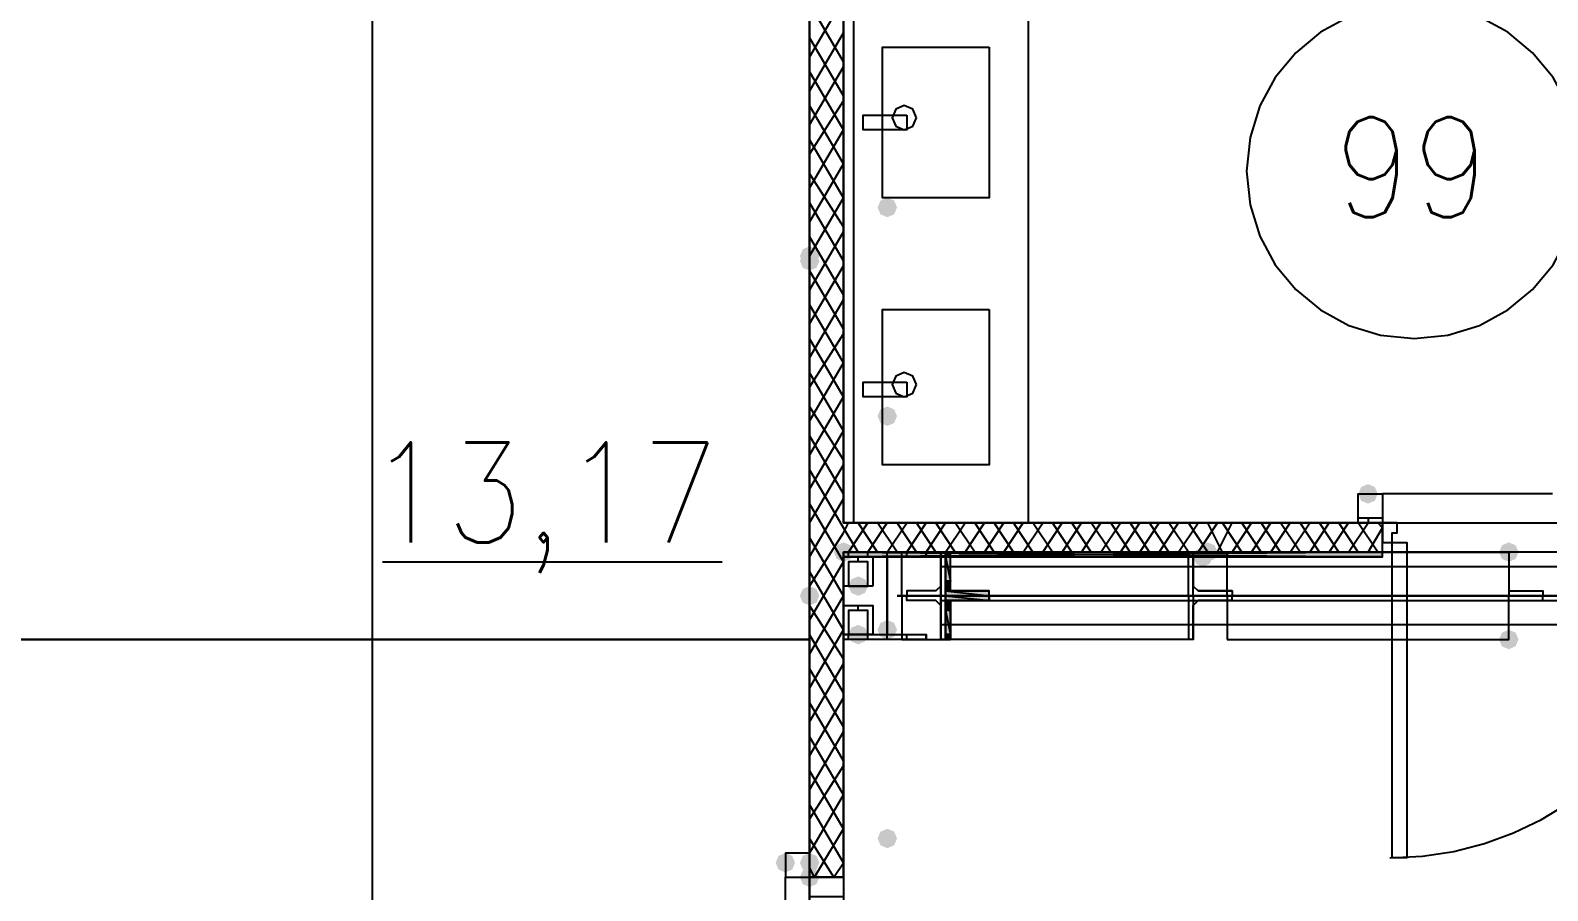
# Model space of a CAD drawing. Header units: millimetres. Extents: x 0 to 420, y 0 to 297.
# Drawn here: x 370.18 to 383.41, y 165.66 to 173.16 of the extents above; entities that cross this region are included whole.
import ezdxf

# ---------------------------------------------------------------- set-up
doc = ezdxf.new("R2010")
doc.units = ezdxf.units.MM
doc.layers.get('0').update_dxf_attribs({"linetype": 'CONTINUOUS'})
doc.styles.get("Standard").update_dxf_attribs({"font": 'STANDARD'})

msp = doc.modelspace()

# ---------------------------------------------------------------- hatches: boundary and pattern name
at = {"true_color": 0x000007}
h = msp.add_hatch(color=0, dxfattribs=at)
h.paths.add_polyline_path([(376.978333, 185.970333), (376.978333, 168.232667)], flags=0)
h.paths.add_polyline_path([(376.978333, 168.232667), (376.978333, 185.970333)], flags=0)
for points in [[(377.740333, 171.619333), (377.715463, 171.559537), (377.655667, 171.534667), (377.595871, 171.559537), (377.571, 171.619333), (377.595871, 171.679129), (377.655667, 171.704), (377.715462, 171.679129)], [(377.740333, 169.799), (377.715463, 169.739204), (377.655667, 169.714333), (377.595871, 169.739204), (377.571, 169.799), (377.595871, 169.858796), (377.655667, 169.883667), (377.715462, 169.858796)], [(381.931333, 169.121667), (381.906462, 169.061871), (381.846667, 169.037), (381.786871, 169.061871), (381.762, 169.121667), (381.786871, 169.181462), (381.846667, 169.206333), (381.906462, 169.181463)], [(383.159, 168.613667), (383.134129, 168.553871), (383.074333, 168.529), (383.014537, 168.553871), (382.989667, 168.613667), (383.014537, 168.673462), (383.074333, 168.698333), (383.134129, 168.673463)], [(377.486333, 168.317333), (377.461462, 168.257537), (377.401667, 168.232667), (377.341871, 168.257537), (377.317, 168.317333), (377.341871, 168.377129), (377.401667, 168.402), (377.461462, 168.377129)], [(377.740333, 167.936333), (377.715463, 167.876537), (377.655667, 167.851667), (377.595871, 167.876537), (377.571, 167.936333), (377.595871, 167.996129), (377.655667, 168.021), (377.715462, 167.996129)], [(377.486333, 167.894), (377.461462, 167.834204), (377.401667, 167.809333), (377.341871, 167.834204), (377.317, 167.894), (377.341871, 167.953796), (377.401667, 167.978667), (377.461462, 167.953796)], [(383.159, 167.851667), (383.134129, 167.791871), (383.074333, 167.767), (383.014537, 167.791871), (382.989667, 167.851667), (383.014537, 167.911462), (383.074333, 167.936333), (383.134129, 167.911463)], [(377.740333, 166.116), (377.715463, 166.056204), (377.655667, 166.031333), (377.595871, 166.056204), (377.571, 166.116), (377.595871, 166.175796), (377.655667, 166.200667), (377.715462, 166.175796)], [(376.851333, 165.904333), (376.826462, 165.844538), (376.766667, 165.819667), (376.706871, 165.844538), (376.682, 165.904333), (376.706871, 165.964129), (376.766667, 165.989), (376.826462, 165.964129)], [(377.063, 165.904333), (377.038129, 165.844538), (376.978333, 165.819667), (376.918537, 165.844538), (376.893667, 165.904333), (376.918537, 165.964129), (376.978333, 165.989), (377.038129, 165.964129)]]:
    msp.add_hatch(color=0, dxfattribs=at).paths.add_polyline_path(points, flags=0)
at = {"true_color": 0x0000fe}
for points in [[(377.063, 171.196), (377.038129, 171.136204), (376.978333, 171.111333), (376.918537, 171.136204), (376.893667, 171.196), (376.918537, 171.255796), (376.978333, 171.280667), (377.038129, 171.255796)], [(377.063, 171.153667), (377.038129, 171.093871), (376.978333, 171.069), (376.918537, 171.093871), (376.893667, 171.153667), (376.918537, 171.213462), (376.978333, 171.238333), (377.038129, 171.213463)], [(377.359333, 168.613667), (377.334462, 168.553871), (377.274667, 168.529), (377.214871, 168.553871), (377.19, 168.613667), (377.214871, 168.673462), (377.274667, 168.698333), (377.334462, 168.673463)], [(380.534333, 168.613667), (380.509462, 168.553871), (380.449667, 168.529), (380.389871, 168.553871), (380.365, 168.613667), (380.389871, 168.673462), (380.449667, 168.698333), (380.509462, 168.673463)], [(380.492, 168.571333), (380.467129, 168.511537), (380.407333, 168.486667), (380.347538, 168.511537), (380.322667, 168.571333), (380.347537, 168.631129), (380.407333, 168.656), (380.467129, 168.631129)], [(377.063, 168.232667), (377.038129, 168.172871), (376.978333, 168.148), (376.918537, 168.172871), (376.893667, 168.232667), (376.918537, 168.292462), (376.978333, 168.317333), (377.038129, 168.292463)], [(377.063, 168.232667), (377.038129, 168.172871), (376.978333, 168.148), (376.918537, 168.172871), (376.893667, 168.232667), (376.918537, 168.292462), (376.978333, 168.317333), (377.038129, 168.292463)], [(377.063, 168.232667), (377.038129, 168.172871), (376.978333, 168.148), (376.918537, 168.172871), (376.893667, 168.232667), (376.918537, 168.292462), (376.978333, 168.317333), (377.038129, 168.292463)], [(377.063, 168.232667), (377.038129, 168.172871), (376.978333, 168.148), (376.918537, 168.172871), (376.893667, 168.232667), (376.918537, 168.292462), (376.978333, 168.317333), (377.038129, 168.292463)], [(377.063, 165.777333), (377.038129, 165.717537), (376.978333, 165.692667), (376.918537, 165.717537), (376.893667, 165.777333), (376.918537, 165.837129), (376.978333, 165.862), (377.038129, 165.837129)]]:
    msp.add_hatch(color=0, dxfattribs=at).paths.add_polyline_path(points, flags=0)
at = {"true_color": 0x000007}
h = msp.add_hatch(color=0, dxfattribs=at)
h.paths.add_polyline_path([(381.973667, 168.613667), (377.274667, 168.613667), (381.973667, 168.571333)], flags=0)
h.paths.add_polyline_path([(377.274667, 168.613667), (381.973667, 168.571333), (377.274667, 168.571333)], flags=0)
at = {"true_color": 0x000062}
h = msp.add_hatch(color=0, dxfattribs=at)
h.paths.add_polyline_path([(378.163667, 168.613667), (378.206, 168.613667)], flags=0)
h.paths.add_polyline_path([(378.206, 168.613667), (378.163667, 168.613667)], flags=0)
h.paths.add_polyline_path([(378.206, 168.613667), (378.163667, 168.613667)], flags=0)
h.paths.add_polyline_path([(378.163667, 168.613667), (378.206, 168.613667)], flags=0)
h.paths.add_polyline_path([(378.206, 168.613667), (378.163667, 168.613667)], flags=0)
h.paths.add_polyline_path([(378.206, 168.613667), (378.163667, 168.613667)], flags=0)
h = msp.add_hatch(color=0, dxfattribs=at)
h.paths.add_polyline_path([(378.206, 168.613667), (378.163667, 168.613667), (378.206, 168.571333)], flags=0)
h.paths.add_polyline_path([(378.163667, 168.613667), (378.206, 168.571333), (378.163667, 168.571333)], flags=0)
h = msp.add_hatch(color=0, dxfattribs=at)
h.paths.add_polyline_path([(378.206, 168.571333), (378.163667, 168.571333), (378.206, 168.359667)], flags=0)
h.paths.add_polyline_path([(378.163667, 168.571333), (378.206, 168.359667), (378.163667, 168.359667)], flags=0)
h = msp.add_hatch(color=0, dxfattribs=at)
h.paths.add_polyline_path([(378.206, 168.359667), (378.163667, 168.359667), (378.206, 168.317333)], flags=0)
h.paths.add_polyline_path([(378.163667, 168.359667), (378.206, 168.317333), (378.163667, 168.317333)], flags=0)
h = msp.add_hatch(color=0, dxfattribs=at)
h.paths.add_polyline_path([(378.206, 168.317333), (378.163667, 168.317333), (378.206, 168.275)], flags=0)
h.paths.add_polyline_path([(378.163667, 168.317333), (378.206, 168.275), (378.163667, 168.275)], flags=0)
h.paths.add_polyline_path([(378.206, 168.275), (378.163667, 168.275)], flags=0)
h.paths.add_polyline_path([(378.163667, 168.275), (378.206, 168.275)], flags=0)
h.paths.add_polyline_path([(378.206, 168.275), (378.163667, 168.275)], flags=0)
h.paths.add_polyline_path([(378.206, 168.275), (378.163667, 168.275)], flags=0)
h = msp.add_hatch(color=0, dxfattribs=at)
h.paths.add_polyline_path([(378.248333, 168.275), (378.163667, 168.275)], flags=0)
h.paths.add_polyline_path([(378.248333, 168.275), (378.163667, 168.275), (378.206, 168.275)], flags=0)
h = msp.add_hatch(color=0, dxfattribs=at)
h.paths.add_polyline_path([(378.502333, 168.275), (378.163667, 168.275)], flags=0)
h.paths.add_polyline_path([(378.502333, 168.275), (378.163667, 168.275), (378.248333, 168.275)], flags=0)
h = msp.add_hatch(color=0, dxfattribs=at)
h.paths.add_polyline_path([(378.163667, 168.275), (378.544667, 168.275)], flags=0)
h.paths.add_polyline_path([(378.544667, 168.275), (378.163667, 168.275)], flags=0)
h.paths.add_polyline_path([(378.544667, 168.275), (378.163667, 168.275)], flags=0)
h.paths.add_polyline_path([(378.163667, 168.275), (378.544667, 168.275)], flags=0)
h.paths.add_polyline_path([(378.544667, 168.275), (378.163667, 168.275)], flags=0)
h.paths.add_polyline_path([(378.544667, 168.275), (378.163667, 168.275)], flags=0)
h = msp.add_hatch(color=0, dxfattribs=at)
h.paths.add_polyline_path([(378.544667, 168.275), (378.163667, 168.275), (378.544667, 168.232667)], flags=0)
h.paths.add_polyline_path([(378.163667, 168.275), (378.544667, 168.232667), (378.163667, 168.232667)], flags=0)
h.paths.add_polyline_path([(378.544667, 168.232667), (378.163667, 168.232667)], flags=0)
h.paths.add_polyline_path([(378.163667, 168.232667), (378.544667, 168.232667)], flags=0)
h.paths.add_polyline_path([(378.544667, 168.232667), (378.163667, 168.232667)], flags=0)
h.paths.add_polyline_path([(378.544667, 168.232667), (378.163667, 168.232667)], flags=0)
for points in [[(378.544667, 168.275), (378.502333, 168.275)], [(378.163667, 167.851667), (378.206, 167.851667)]]:
    msp.add_hatch(color=0, dxfattribs=at).paths.add_polyline_path(points, flags=0)
h = msp.add_hatch(color=0, dxfattribs=at)
h.paths.add_polyline_path([(378.502333, 168.275), (378.544667, 168.275)], flags=0)
h.paths.add_polyline_path([(378.544667, 168.275), (378.502333, 168.275)], flags=0)
at = {"true_color": 0x000007}
h = msp.add_hatch(color=0, dxfattribs=at)
h.paths.add_polyline_path([(376.978333, 168.232667), (376.978333, 165.777333)], flags=0)
h.paths.add_polyline_path([(376.978333, 165.777333), (376.978333, 168.232667)], flags=0)
at = {"true_color": 0x000062}
h = msp.add_hatch(color=0, dxfattribs=at)
h.paths.add_polyline_path([(378.163667, 168.232667), (378.544667, 168.232667)], flags=0)
h.paths.add_polyline_path([(378.544667, 168.232667), (378.163667, 168.232667)], flags=0)
h.paths.add_polyline_path([(378.544667, 168.232667), (378.163667, 168.232667)], flags=0)
h.paths.add_polyline_path([(378.163667, 168.232667), (378.544667, 168.232667)], flags=0)
h = msp.add_hatch(color=0, dxfattribs=at)
h.paths.add_polyline_path([(378.544667, 168.232667), (378.163667, 168.232667), (378.544667, 168.190333)], flags=0)
h.paths.add_polyline_path([(378.163667, 168.232667), (378.544667, 168.190333), (378.163667, 168.190333)], flags=0)
h.paths.add_polyline_path([(378.544667, 168.190333), (378.163667, 168.190333)], flags=0)
h.paths.add_polyline_path([(378.163667, 168.190333), (378.544667, 168.190333)], flags=0)
h.paths.add_polyline_path([(378.544667, 168.190333), (378.163667, 168.190333)], flags=0)
h.paths.add_polyline_path([(378.544667, 168.190333), (378.163667, 168.190333)], flags=0)
h.paths.add_polyline_path([(378.163667, 168.190333), (378.544667, 168.190333)], flags=0)
h.paths.add_polyline_path([(378.544667, 168.190333), (378.163667, 168.190333)], flags=0)
h = msp.add_hatch(color=0, dxfattribs=at)
h.paths.add_polyline_path([(378.248333, 168.190333), (378.163667, 168.190333)], flags=0)
h.paths.add_polyline_path([(378.248333, 168.190333), (378.163667, 168.190333), (378.502333, 168.190333)], flags=0)
h = msp.add_hatch(color=0, dxfattribs=at)
h.paths.add_polyline_path([(378.163667, 168.190333), (378.206, 168.190333)], flags=0)
h.paths.add_polyline_path([(378.206, 168.190333), (378.163667, 168.190333)], flags=0)
h.paths.add_polyline_path([(378.206, 168.190333), (378.163667, 168.190333)], flags=0)
h.paths.add_polyline_path([(378.163667, 168.190333), (378.206, 168.190333)], flags=0)
h.paths.add_polyline_path([(378.206, 168.190333), (378.163667, 168.190333)], flags=0)
h.paths.add_polyline_path([(378.206, 168.190333), (378.163667, 168.190333), (378.248333, 168.190333)], flags=0)
h = msp.add_hatch(color=0, dxfattribs=at)
h.paths.add_polyline_path([(378.206, 168.190333), (378.163667, 168.190333), (378.206, 168.148)], flags=0)
h.paths.add_polyline_path([(378.163667, 168.190333), (378.206, 168.148), (378.163667, 168.148)], flags=0)
h = msp.add_hatch(color=0, dxfattribs=at)
h.paths.add_polyline_path([(378.206, 168.148), (378.163667, 168.148), (378.206, 168.105667)], flags=0)
h.paths.add_polyline_path([(378.163667, 168.148), (378.206, 168.105667), (378.163667, 168.105667)], flags=0)
h = msp.add_hatch(color=0, dxfattribs=at)
h.paths.add_polyline_path([(378.502333, 168.190333), (378.544667, 168.190333)], flags=0)
h.paths.add_polyline_path([(378.544667, 168.190333), (378.502333, 168.190333)], flags=0)
h.paths.add_polyline_path([(378.544667, 168.190333), (378.502333, 168.190333)], flags=0)
h = msp.add_hatch(color=0, dxfattribs=at)
h.paths.add_polyline_path([(378.206, 168.105667), (378.163667, 168.105667), (378.206, 167.894)], flags=0)
h.paths.add_polyline_path([(378.163667, 168.105667), (378.206, 167.894), (378.163667, 167.894)], flags=0)
h = msp.add_hatch(color=0, dxfattribs=at)
h.paths.add_polyline_path([(378.206, 167.894), (378.163667, 167.894), (378.206, 167.851667)], flags=0)
h.paths.add_polyline_path([(378.163667, 167.894), (378.206, 167.851667), (378.163667, 167.851667)], flags=0)
h.paths.add_polyline_path([(378.206, 167.851667), (378.163667, 167.851667)], flags=0)
h.paths.add_polyline_path([(378.163667, 167.851667), (378.206, 167.851667)], flags=0)
h.paths.add_polyline_path([(378.206, 167.851667), (378.163667, 167.851667)], flags=0)
h.paths.add_polyline_path([(378.206, 167.851667), (378.163667, 167.851667)], flags=0)

# ---------------------------------------------------------------- linework, layer by layer
at = {"color": 0, "true_color": 0x000005}
msp.add_lwpolyline([(227.711001, 149.817666), (250.909667, 149.817666), (250.909667, 138.175999), (252.899334, 138.175999), (252.899334, 138.133666), (252.899334, 138.175999), (256.159001, 138.175999), (256.159001, 149.817666), (373.168334, 149.817666), (373.168334, 175.048333), (260.773334, 175.048333), (255.100667, 175.048333), (255.100667, 153.966333), (254.889001, 153.966333), (254.592667, 153.966333), (254.592667, 186.393666), (253.830667, 186.393666), (238.633001, 186.393666), (238.633001, 175.048333), (226.737334, 175.048333), (122.343335, 175.048333)], dxfattribs=at)
at = {"color": 0, "true_color": 0x000007}
for points in [[(376.978333, 185.970333), (376.978333, 168.232667)], [(376.978333, 168.232667), (376.978333, 185.970333)], [(376.978333, 185.970333), (376.978333, 168.232667)], [(376.978333, 185.970333), (376.978333, 168.232667)], [(378.544667, 173.016333), (378.544667, 171.704), (377.613333, 171.704), (377.613333, 173.016333)], [(377.909667, 172.4025), (377.878673, 172.47734), (377.803833, 172.508333), (377.728993, 172.47734), (377.698, 172.4025), (377.728993, 172.32766), (377.803833, 172.296667), (377.878673, 172.32766)], [(377.825, 172.423667), (377.825, 172.296667), (377.444, 172.296667), (377.444, 172.423667)], [(378.544667, 170.730333), (378.544667, 169.375667), (377.613333, 169.375667), (377.613333, 170.730333)], [(377.909667, 170.074167), (377.878673, 170.149007), (377.803833, 170.18), (377.728993, 170.149007), (377.698, 170.074167), (377.728993, 169.999327), (377.803833, 169.968333), (377.878673, 169.999327)], [(377.825, 170.095333), (377.825, 169.968333), (377.444, 169.968333), (377.444, 170.095333)], [(381.762, 169.121667), (381.973667, 169.121667), (381.973667, 168.91), (381.762, 168.91), (381.762, 169.121667), (381.973667, 169.121667), (381.973667, 168.867667), (381.762, 168.867667)], [(381.973667, 168.867667), (381.973667, 168.698333), (382.058333, 168.698333), (382.058333, 168.783), (382.100667, 168.783), (382.100667, 168.867667)], [(381.973667, 168.867667), (381.973667, 168.698333)], [(382.058333, 165.946667), (382.058333, 168.698333), (382.185333, 168.698333), (382.185333, 165.946667)], [(381.973667, 168.613667), (377.274667, 168.613667), (381.973667, 168.571333)], [(377.274667, 168.613667), (381.973667, 168.571333), (377.274667, 168.571333)], [(377.994333, 167.851667), (377.274667, 167.851667), (377.274667, 167.894), (377.655667, 167.894), (377.655667, 168.571333), (377.274667, 168.571333), (377.274667, 168.613667), (377.994333, 168.613667), (377.994333, 168.571333), (377.655667, 168.571333), (377.655667, 167.894), (377.994333, 167.894)], [(381.973667, 168.613667), (377.274667, 168.613667), (377.274667, 168.571333), (381.973667, 168.571333)], [(381.973667, 168.613667), (377.274667, 168.613667), (377.274667, 168.571333), (381.973667, 168.571333)], [(377.528667, 168.317333), (377.274667, 168.317333), (377.274667, 168.571333), (377.528667, 168.571333)], [(380.619, 168.613667), (383.074333, 168.613667), (383.074333, 168.232667), (380.619, 168.232667)], [(377.486333, 168.317333), (377.486333, 168.529), (377.317, 168.529), (377.317, 168.317333)], [(380.365, 168.275), (380.661333, 168.275)], [(376.978333, 168.232667), (376.978333, 165.777333)], [(376.978333, 165.777333), (376.978333, 168.232667)], [(376.978333, 165.777333), (376.978333, 168.232667)], [(376.978333, 165.777333), (376.978333, 168.232667)], [(377.528667, 167.894), (377.274667, 167.894), (377.274667, 168.148), (377.528667, 168.148)], [(377.740333, 168.232667), (378.46, 168.232667)], [(380.365, 168.190333), (380.661333, 168.190333)], [(380.619, 167.851667), (383.074333, 167.851667), (383.074333, 168.232667), (380.619, 168.232667)], [(377.486333, 167.894), (377.486333, 168.105667), (377.317, 168.105667), (377.317, 167.894)], [(376.978333, 165.777333), (376.978333, 165.989), (376.766667, 165.989), (376.766667, 165.777333), (376.978333, 165.777333), (376.978333, 165.989), (376.766667, 165.989), (376.766667, 165.777333)], [(376.978333, 165.777333), (377.274667, 165.777333), (377.274667, 165.608), (376.978333, 165.608)], [(377.274667, 165.777333), (376.978333, 165.777333)]]:
    msp.add_lwpolyline(points, close=True, dxfattribs=at)
for points in [[(376.978333, 185.970333), (376.978333, 168.232667), (376.978333, 185.970333), (376.978333, 168.232667)], [(376.978333, 174.540333), (376.978333, 165.777333)], [(376.978333, 172.931667), (377.274667, 173.439667)], [(378.883333, 173.524333), (377.274667, 173.524333), (377.274667, 168.867667), (378.883333, 168.867667)], [(377.274667, 168.867667), (377.274667, 173.524333)], [(377.359333, 173.524333), (377.359333, 168.867667)], [(378.883333, 173.524333), (378.883333, 168.867667)], [(377.274667, 172.889333), (376.978333, 173.397333)], [(383.709333, 171.936833), (383.679661, 172.231177), (383.594561, 172.505329), (383.459905, 172.753416), (383.281566, 172.969566), (383.065416, 173.147905), (382.817329, 173.282561), (382.543177, 173.367661), (382.248833, 173.397333), (381.95449, 173.367661), (381.680338, 173.282561), (381.432251, 173.147905), (381.216101, 172.969566), (381.037762, 172.753416), (380.903106, 172.505329), (380.818005, 172.231177), (380.788333, 171.936833)], [(376.978333, 172.635333), (377.274667, 173.143333)], [(377.274667, 172.593), (376.978333, 173.101)], [(376.978333, 172.339), (377.274667, 172.847)], [(377.274667, 172.296667), (376.978333, 172.804667)], [(376.978333, 172.085), (377.274667, 172.550667)], [(377.274667, 172.000333), (376.978333, 172.508333)], [(376.978333, 171.788667), (377.274667, 172.296667)], [(377.274667, 171.704), (376.978333, 172.212)], [(376.978333, 171.492333), (377.274667, 172.000333)], [(377.274667, 171.45), (376.978333, 171.915667)], [(380.788333, 171.936833), (380.818005, 171.64249), (380.903106, 171.368338), (381.037762, 171.120251), (381.216101, 170.904101), (381.432251, 170.725762), (381.680338, 170.591106), (381.95449, 170.506005), (382.248833, 170.476333), (382.543177, 170.506005), (382.817329, 170.591106), (383.065416, 170.725762), (383.281566, 170.904101), (383.459905, 171.120251), (383.594561, 171.368338), (383.679661, 171.64249), (383.709333, 171.936833)], [(376.978333, 171.196), (377.274667, 171.704)], [(377.274667, 171.153667), (376.978333, 171.661667)], [(376.978333, 170.899667), (377.274667, 171.407667)], [(377.274667, 170.857333), (376.978333, 171.365333)], [(376.978333, 170.603333), (377.274667, 171.111333)], [(377.274667, 170.561), (376.978333, 171.069)], [(376.978333, 170.307), (377.274667, 170.815)], [(377.274667, 170.264667), (376.978333, 170.772667)], [(376.978333, 170.053), (377.274667, 170.518667)], [(377.274667, 169.968333), (376.978333, 170.476333)], [(376.978333, 169.756667), (377.274667, 170.264667)], [(377.274667, 169.672), (376.978333, 170.18)], [(376.978333, 169.460333), (377.274667, 169.968333)], [(377.274667, 169.418), (376.978333, 169.883667)], [(376.978333, 169.164), (377.274667, 169.672)], [(377.274667, 169.121667), (376.978333, 169.629667)], [(376.978333, 168.867667), (377.274667, 169.375667)], [(377.274667, 168.825333), (376.978333, 169.333333)], [(376.978333, 168.571333), (377.274667, 169.079333)], [(383.455333, 169.121667), (381.973667, 169.121667), (381.973667, 168.994667)], [(377.274667, 168.529), (376.978333, 169.037)], [(381.973667, 168.994667), (381.973667, 168.867667), (383.455333, 168.867667)], [(377.274667, 168.783), (377.317, 168.867667)], [(381.973667, 168.867667), (377.274667, 168.867667)], [(377.401667, 168.613667), (377.274667, 168.825333)], [(377.317, 168.613667), (377.486333, 168.867667)], [(377.571, 168.613667), (377.401667, 168.867667)], [(377.486333, 168.613667), (377.655667, 168.867667)], [(377.740333, 168.613667), (377.571, 168.867667)], [(377.655667, 168.613667), (377.825, 168.867667)], [(377.909667, 168.613667), (377.740333, 168.867667)], [(377.825, 168.613667), (377.994333, 168.867667)], [(378.079, 168.613667), (377.909667, 168.867667)], [(377.994333, 168.613667), (378.163667, 168.867667)], [(378.248333, 168.613667), (378.079, 168.867667)], [(378.163667, 168.613667), (378.333, 168.867667)], [(378.417667, 168.613667), (378.248333, 168.867667)], [(378.333, 168.613667), (378.502333, 168.867667)], [(378.587, 168.613667), (378.417667, 168.867667)], [(378.502333, 168.613667), (378.671667, 168.867667)], [(378.756333, 168.613667), (378.587, 168.867667)], [(378.671667, 168.613667), (378.841, 168.867667)], [(378.925667, 168.613667), (378.756333, 168.867667)], [(378.841, 168.613667), (379.010333, 168.867667)], [(379.095, 168.613667), (378.925667, 168.867667)], [(379.010333, 168.613667), (379.179667, 168.867667)], [(379.264333, 168.613667), (379.095, 168.867667)], [(379.179667, 168.613667), (379.349, 168.867667)], [(379.433667, 168.613667), (379.264333, 168.867667)], [(379.349, 168.613667), (379.518333, 168.867667)], [(379.603, 168.613667), (379.433667, 168.867667)], [(379.518333, 168.613667), (379.687667, 168.867667)], [(379.772333, 168.613667), (379.603, 168.867667)], [(379.687667, 168.613667), (379.857, 168.867667)], [(379.941667, 168.613667), (379.772333, 168.867667)], [(379.857, 168.613667), (380.026333, 168.867667)], [(380.111, 168.613667), (379.941667, 168.867667)], [(380.026333, 168.613667), (380.195667, 168.867667)], [(380.280333, 168.613667), (380.111, 168.867667)], [(380.195667, 168.613667), (380.365, 168.867667)], [(380.449667, 168.613667), (380.280333, 168.867667)], [(380.365, 168.613667), (380.534333, 168.867667)], [(380.576667, 168.613667), (380.449667, 168.867667)], [(380.534333, 168.613667), (380.661333, 168.867667)], [(380.746, 168.613667), (380.576667, 168.867667)], [(380.661333, 168.613667), (380.830667, 168.867667)], [(380.915333, 168.613667), (380.746, 168.867667)], [(380.830667, 168.613667), (381, 168.867667)], [(381.084667, 168.613667), (380.915333, 168.867667)], [(381, 168.613667), (381.169333, 168.867667)], [(381.254, 168.613667), (381.084667, 168.867667)], [(381.169333, 168.613667), (381.338667, 168.867667)], [(381.423333, 168.613667), (381.254, 168.867667)], [(381.338667, 168.613667), (381.508, 168.867667)], [(381.592667, 168.613667), (381.423333, 168.867667)], [(381.508, 168.613667), (381.677333, 168.867667)], [(381.762, 168.613667), (381.592667, 168.867667)], [(381.677333, 168.613667), (381.846667, 168.867667)], [(381.931333, 168.613667), (381.762, 168.867667)], [(381.846667, 168.91), (381.846667, 168.867667)], [(381.846667, 168.613667), (381.973667, 168.825333)], [(381.973667, 168.825333), (381.931333, 168.867667)], [(381.973667, 168.613667), (381.973667, 168.698333), (381.973667, 168.867667)], [(376.978333, 168.317333), (377.274667, 168.783)], [(377.274667, 168.232667), (376.978333, 168.740667)], [(381.973667, 168.613667), (381.973667, 168.698333)], [(382.037167, 165.946667), (382.320675, 165.960982), (382.595994, 166.003), (382.861728, 166.071326), (383.116485, 166.164568), (383.35887, 166.28133), (383.587491, 166.420219), (383.800952, 166.579842), (383.997861, 166.758805), (384.176824, 166.955714), (384.336448, 167.169176), (384.475337, 167.397796), (384.592099, 167.640182), (384.68534, 167.894939), (384.753666, 168.160673), (384.795684, 168.435991), (384.81, 168.7195)], [(377.274667, 168.613667), (381.973667, 168.613667), (377.274667, 168.571333), (381.973667, 168.571333)], [(377.274667, 165.777333), (377.274667, 168.613667)], [(377.274667, 168.613667), (381.973667, 168.613667)], [(377.317, 168.571333), (377.317, 168.613667)], [(377.401667, 168.529), (377.401667, 168.571333)], [(377.486333, 168.571333), (377.486333, 168.613667)], [(377.655667, 167.851667), (377.655667, 168.613667)], [(378.163667, 168.232667), (377.782667, 168.232667), (377.782667, 168.613667), (378.163667, 168.613667)], [(377.825, 168.571333), (377.825, 168.613667)], [(378.121333, 168.232667), (378.121333, 168.613667), (378.121333, 168.571333), (378.121333, 168.317333), (378.079, 168.275), (377.825, 168.275), (377.825, 168.232667), (378.121333, 168.232667), (380.280333, 168.232667), (380.280333, 168.613667), (378.121333, 168.613667)], [(377.994333, 168.571333), (377.994333, 168.613667)], [(380.322667, 168.613667), (378.163667, 168.613667)], [(380.322667, 168.232667), (380.322667, 168.613667), (380.322667, 168.571333), (380.322667, 168.317333), (380.365, 168.275)], [(383.074333, 168.613667), (383.074333, 168.571333), (383.074333, 168.317333), (383.074333, 168.275), (383.116667, 168.275), (383.328333, 168.275), (383.370667, 168.275), (383.370667, 168.232667)], [(373.253, 168.529), (376.216333, 168.529)], [(376.978333, 168.021), (377.274667, 168.529)], [(377.274667, 167.936333), (376.978333, 168.444333)], [(388.747, 168.486667), (388.747, 168.232667), (388.747, 168.275), (388.747, 168.486667), (378.121333, 168.486667), (378.121333, 168.232667), (388.747, 168.232667), (388.747, 168.275)], [(378.544667, 168.275), (378.248333, 168.275)], [(380.661333, 168.275), (380.661333, 168.232667)], [(376.978333, 167.724667), (377.274667, 168.232667)], [(376.978333, 165.777333), (376.978333, 168.232667), (376.978333, 165.777333), (376.978333, 168.232667)], [(377.274667, 167.682333), (376.978333, 168.148)], [(377.401667, 168.105667), (377.401667, 168.148)], [(378.163667, 168.232667), (377.782667, 168.232667), (377.782667, 167.851667), (378.163667, 167.851667)], [(378.121333, 168.232667), (378.121333, 167.851667), (378.121333, 167.894), (378.121333, 168.148), (378.079, 168.190333), (377.825, 168.190333), (377.825, 168.232667), (378.121333, 168.232667), (380.280333, 168.232667), (380.280333, 167.851667), (378.121333, 167.851667)], [(378.121333, 168.190333), (378.121333, 168.232667), (378.121333, 168.190333), (388.747, 168.190333), (388.747, 168.232667), (378.121333, 168.232667)], [(388.747, 168.190333), (388.747, 168.021), (388.747, 167.978667), (378.121333, 167.978667), (378.121333, 168.021), (378.121333, 168.190333), (378.121333, 167.978667)], [(380.322667, 168.232667), (378.163667, 168.232667)], [(380.322667, 168.232667), (378.163667, 168.232667)], [(378.544667, 168.190333), (378.248333, 168.190333)], [(380.322667, 168.232667), (380.322667, 167.851667), (380.322667, 167.894), (380.322667, 168.148), (380.365, 168.190333)], [(380.661333, 168.232667), (380.322667, 168.232667)], [(380.661333, 168.232667), (380.322667, 168.232667)], [(380.661333, 168.190333), (380.661333, 168.232667)], [(383.370667, 168.232667), (383.074333, 168.232667)], [(383.074333, 167.851667), (383.074333, 167.894), (383.074333, 168.148), (383.074333, 168.190333), (383.116667, 168.190333), (383.328333, 168.190333), (383.370667, 168.190333), (383.370667, 168.232667)], [(383.370667, 168.232667), (383.074333, 168.232667)], [(376.978333, 167.428333), (377.274667, 167.936333)], [(377.274667, 167.386), (376.978333, 167.894)], [(377.317, 167.851667), (377.317, 167.894)], [(377.486333, 167.851667), (377.486333, 167.894)], [(377.825, 167.851667), (377.825, 167.894)], [(377.994333, 167.851667), (377.994333, 167.894)], [(380.322667, 167.851667), (378.163667, 167.851667)], [(376.978333, 167.132), (377.274667, 167.64)], [(377.274667, 167.089667), (376.978333, 167.597667)], [(376.978333, 166.835667), (377.274667, 167.343667)], [(377.274667, 166.793333), (376.978333, 167.301333)], [(376.978333, 166.539333), (377.274667, 167.047333)], [(377.274667, 166.497), (376.978333, 167.005)], [(376.978333, 166.285333), (377.274667, 166.751)], [(377.274667, 166.200667), (376.978333, 166.708667)], [(376.978333, 165.989), (377.274667, 166.497)], [(377.274667, 165.904333), (376.978333, 166.412333)], [(377.020667, 165.777333), (377.274667, 166.200667)], [(377.19, 165.777333), (376.978333, 166.116)], [(377.19, 165.777333), (377.274667, 165.904333)], [(376.766667, 162.475333), (376.766667, 165.777333), (376.893667, 165.777333)], [(376.893667, 165.777333), (376.978333, 165.777333), (376.978333, 162.475333)], [(377.020667, 165.777333), (376.978333, 165.862)], [(376.978333, 165.777333), (377.274667, 165.777333)]]:
    msp.add_lwpolyline(points, dxfattribs=at)
at = {"color": 0, "true_color": 0x000068}
msp.add_lwpolyline([(389.593667, 168.867667), (389.593667, 173.524333), (385.445, 173.524333), (385.445, 173.820667), (389.593667, 173.820667), (389.593667, 185.970333), (377.274667, 185.970333), (377.274667, 173.820667), (381.973667, 173.820667), (381.973667, 173.524333), (377.274667, 173.524333), (377.274667, 168.867667)], close=True, dxfattribs=at)
at = {"color": 0, "true_color": 0x0000ab}
msp.add_lwpolyline([(360.383667, 167.851667), (376.978333, 167.851667), (376.978333, 174.540333), (360.383667, 174.540333)], close=True, dxfattribs=at)
at = {"color": 0, "true_color": 0x000008}
for points in [[(377.274667, 156.294667), (389.593667, 156.294667), (389.593667, 168.613667), (377.274667, 168.613667)], [(255.524, 157.014333), (376.978333, 157.014333), (376.978333, 167.851667), (255.524, 167.851667)]]:
    msp.add_lwpolyline(points, close=True, dxfattribs=at)
at = {"color": 0, "true_color": 0x000062}
for points in [[(378.163667, 168.613667), (378.206, 168.613667)], [(378.206, 168.613667), (378.163667, 168.613667)], [(378.206, 168.613667), (378.163667, 168.613667)], [(378.163667, 168.613667), (378.206, 168.613667)], [(378.206, 168.613667), (378.163667, 168.613667)], [(378.206, 168.613667), (378.163667, 168.613667)], [(378.206, 168.613667), (378.163667, 168.613667), (378.206, 168.571333)], [(378.163667, 168.613667), (378.206, 168.571333), (378.163667, 168.571333)], [(378.206, 168.571333), (378.163667, 168.571333), (378.206, 168.359667)], [(378.163667, 168.571333), (378.206, 168.359667), (378.163667, 168.359667)], [(378.206, 168.359667), (378.163667, 168.359667), (378.206, 168.317333)], [(378.163667, 168.359667), (378.206, 168.317333), (378.163667, 168.317333)], [(378.206, 168.317333), (378.163667, 168.317333), (378.206, 168.275)], [(378.163667, 168.317333), (378.206, 168.275), (378.163667, 168.275)], [(378.206, 168.275), (378.163667, 168.275)], [(378.163667, 168.275), (378.206, 168.275)], [(378.206, 168.275), (378.163667, 168.275)], [(378.206, 168.275), (378.163667, 168.275)], [(378.248333, 168.275), (378.163667, 168.275)], [(378.248333, 168.275), (378.163667, 168.275), (378.206, 168.275)], [(378.502333, 168.275), (378.163667, 168.275)], [(378.502333, 168.275), (378.163667, 168.275), (378.248333, 168.275)], [(378.163667, 168.275), (378.544667, 168.275)], [(378.544667, 168.275), (378.163667, 168.275)], [(378.544667, 168.275), (378.163667, 168.275)], [(378.163667, 168.275), (378.544667, 168.275)], [(378.544667, 168.275), (378.163667, 168.275)], [(378.544667, 168.275), (378.163667, 168.275)], [(378.544667, 168.275), (378.163667, 168.275), (378.544667, 168.232667)], [(378.163667, 168.275), (378.544667, 168.232667), (378.163667, 168.232667)], [(378.544667, 168.275), (378.502333, 168.275)], [(378.502333, 168.275), (378.544667, 168.275)], [(378.544667, 168.275), (378.502333, 168.275)], [(378.163667, 168.232667), (378.544667, 168.232667)], [(378.544667, 168.232667), (378.163667, 168.232667)], [(378.544667, 168.232667), (378.163667, 168.232667)], [(378.163667, 168.232667), (378.544667, 168.232667)], [(378.544667, 168.232667), (378.163667, 168.232667), (378.544667, 168.190333)], [(378.163667, 168.232667), (378.544667, 168.190333), (378.163667, 168.190333)], [(378.544667, 168.232667), (378.163667, 168.232667)], [(378.163667, 168.232667), (378.544667, 168.232667)], [(378.544667, 168.232667), (378.163667, 168.232667)], [(378.544667, 168.232667), (378.163667, 168.232667)], [(378.544667, 168.190333), (378.163667, 168.190333)], [(378.163667, 168.190333), (378.544667, 168.190333)], [(378.544667, 168.190333), (378.163667, 168.190333)], [(378.544667, 168.190333), (378.163667, 168.190333)], [(378.163667, 168.190333), (378.544667, 168.190333)], [(378.544667, 168.190333), (378.163667, 168.190333)], [(378.248333, 168.190333), (378.163667, 168.190333)], [(378.248333, 168.190333), (378.163667, 168.190333), (378.502333, 168.190333)], [(378.163667, 168.190333), (378.206, 168.190333)], [(378.206, 168.190333), (378.163667, 168.190333)], [(378.206, 168.190333), (378.163667, 168.190333)], [(378.163667, 168.190333), (378.206, 168.190333)], [(378.206, 168.190333), (378.163667, 168.190333)], [(378.206, 168.190333), (378.163667, 168.190333), (378.248333, 168.190333)], [(378.206, 168.190333), (378.163667, 168.190333), (378.206, 168.148)], [(378.163667, 168.190333), (378.206, 168.148), (378.163667, 168.148)], [(378.206, 168.148), (378.163667, 168.148), (378.206, 168.105667)], [(378.163667, 168.148), (378.206, 168.105667), (378.163667, 168.105667)], [(378.502333, 168.190333), (378.544667, 168.190333)], [(378.544667, 168.190333), (378.502333, 168.190333)], [(378.544667, 168.190333), (378.502333, 168.190333)], [(378.206, 168.105667), (378.163667, 168.105667), (378.206, 167.894)], [(378.163667, 168.105667), (378.206, 167.894), (378.163667, 167.894)], [(378.206, 167.894), (378.163667, 167.894), (378.206, 167.851667)], [(378.163667, 167.894), (378.206, 167.851667), (378.163667, 167.851667)], [(378.206, 167.851667), (378.163667, 167.851667)], [(378.163667, 167.851667), (378.206, 167.851667)], [(378.206, 167.851667), (378.163667, 167.851667)], [(378.206, 167.851667), (378.163667, 167.851667)], [(378.163667, 167.851667), (378.206, 167.851667)]]:
    msp.add_lwpolyline(points, close=True, dxfattribs=at)
for points in [[(378.163667, 168.613667), (378.163667, 168.232667), (378.544667, 168.232667), (378.163667, 168.232667), (378.163667, 167.851667)], [(378.544667, 168.232667), (378.544667, 168.275), (378.502333, 168.275), (378.248333, 168.275), (378.206, 168.275), (378.206, 168.317333), (378.206, 168.359667), (378.206, 168.571333), (378.206, 168.613667), (378.163667, 168.613667)], [(378.544667, 168.232667), (378.544667, 168.190333), (378.502333, 168.190333), (378.248333, 168.190333), (378.206, 168.190333), (378.206, 168.148), (378.206, 168.105667), (378.206, 167.894), (378.206, 167.851667), (378.163667, 167.851667)]]:
    msp.add_lwpolyline(points, dxfattribs=at)

# ---------------------------------------------------------------- texts
at = {"color": 0, "true_color": 0x000007, "char_height": 0.872032, "attachment_point": 1}
for s, insert, width in [('99', (381.55032, 172.406695), 1.06581688), ('13,17', (373.125993, 169.570366), 2.37386489)]:
    msp.add_mtext(s, dxfattribs=dict(at, insert=insert, width=width))

doc.saveas('drawing.dxf')
